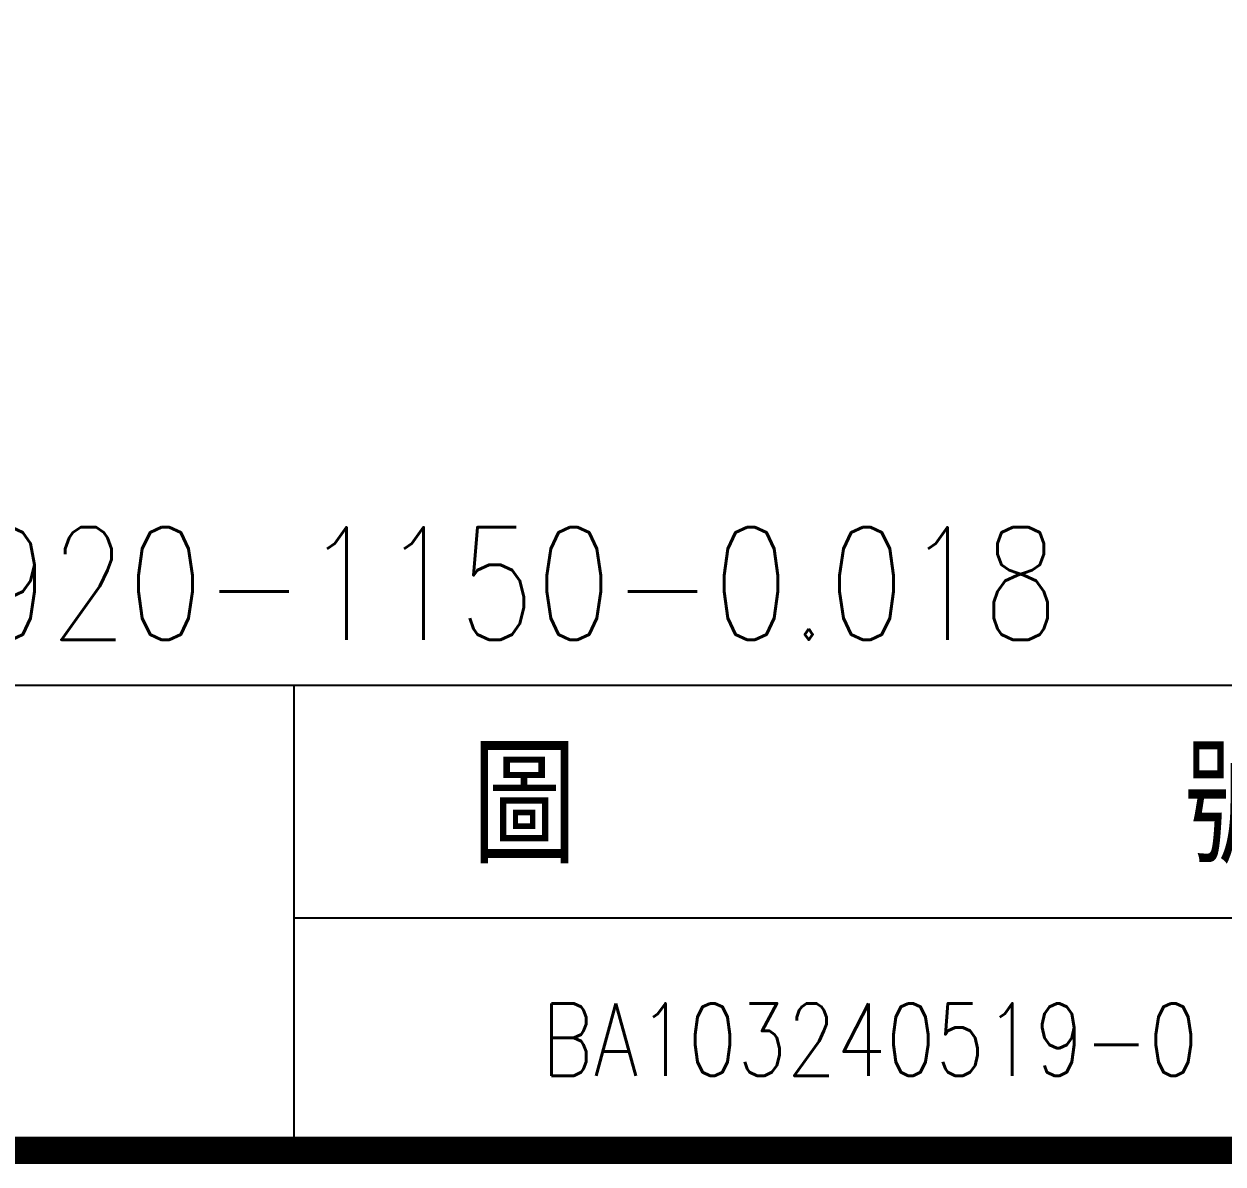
# Model space of a CAD drawing. Header units: millimetres. Extents: x 1056 to 1476, y 85 to 383.
# Drawn here: x 1289.9 to 1351.2, y 84.6 to 142.8 of the extents above; entities that cross this region are included whole.
import ezdxf
from ezdxf.enums import TextEntityAlignment as Align

# ---------------------------------------------------------------- set-up
doc = ezdxf.new("R2010")
doc.units = ezdxf.units.MM
doc.styles.add('SIMPLEX', font='simplex.shx', dxfattribs={"width": 0.8, "height": 4})
doc.styles.get("Standard").update_dxf_attribs({"font": 'txt.shx', "height": 4, "bigfont": 'CHINESET.SHX'})

msp = doc.modelspace()

# ---------------------------------------------------------------- linework, layer by layer
at = {"color": 3}
for p, q in [((1215.2379, 109.0485), (1475.7386, 109.0485)), ((1303.7394, 85.2957), (1303.7394, 109.0485)), ((1303.7394, 97.1721), (1475.7386, 97.1721))]:
    msp.add_line(p, q, dxfattribs=at)
at = {"const_width": 1.3946}
msp.add_lwpolyline([(1056.2803, 85.2957), (1475.7386, 85.2957), (1475.7386, 382.4567), (1056.2803, 382.4567)], close=True, dxfattribs=at)

# ---------------------------------------------------------------- texts
at = {"color": 3, "style": 'SIMPLEX', "width": 0.8}
for s, height, p in [('=R25-5T4-FDIC-920-1150-0.018', 5.737935, (1230.467, 114.2332)), ('BA103240519-0', 3.690374, (1316.3635, 90.9533))]:
    msp.add_text(s, height=height, dxfattribs=at).set_placement(p, align=Align.MIDDLE_LEFT)
at = {"color": 3, "width": 0.9}
msp.add_text('圖      號', height=5.929, dxfattribs=at).set_placement((1312.8153, 99.9344))

doc.saveas('drawing.dxf')
